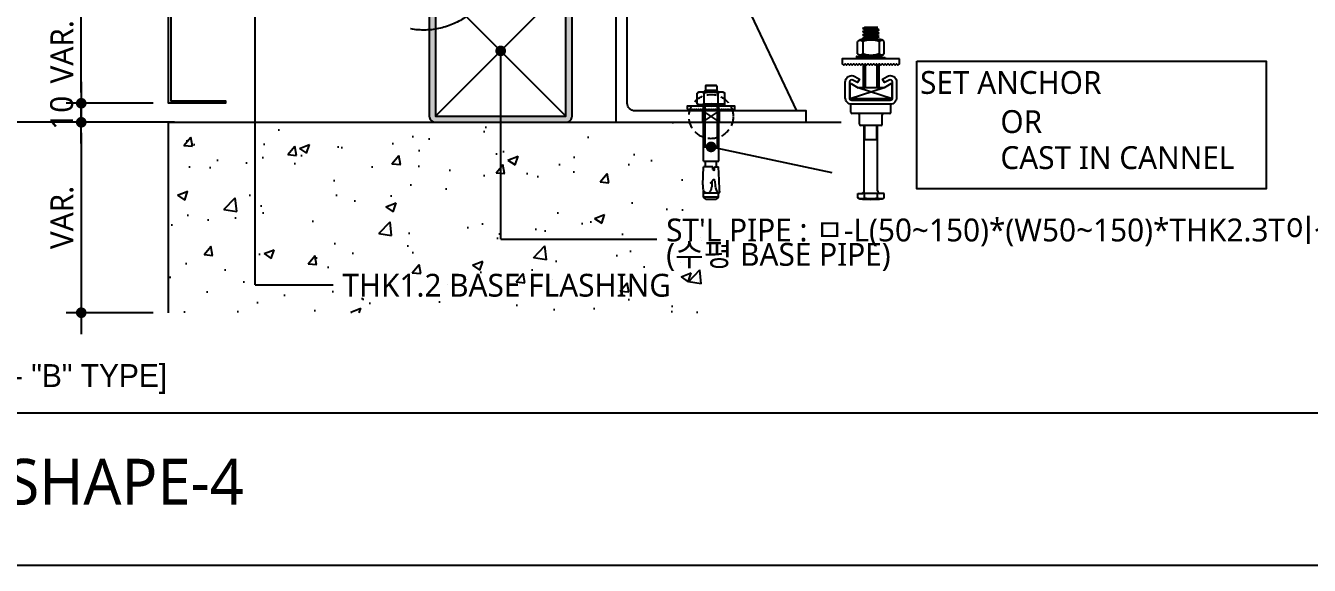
# Model space of a CAD drawing. Header units: millimetres. Extents: x -1365 to 31821, y 84 to 2865.
# Drawn here: x 5345 to 6020, y 84 to 367 of the extents above; entities that cross this region are included whole.
import ezdxf

# ---------------------------------------------------------------- set-up
doc = ezdxf.new("R2010")
doc.units = ezdxf.units.MM
doc.header["$LTSCALE"] = 10
for name, pattern in [('2017.06.22  K-TOP METAL PANEL SHAPE(수정)$0$HID', [0.345, 0.225, -0.12]), ('CONTINOUS', [0]), ('HID', [0.375, 0.25, -0.125])]:
    doc.linetypes.add(name, pattern=pattern)
doc.layers.get('DEFPOINTS').update_dxf_attribs({"color": 137})
for name, color, linetype in [('1.bolt', 9, 'CONTINOUS'), ('1차화스너', 52, 'Continuous'), ('DIM', 7, 'Continuous'), ('FLASHING', 5, 'Continuous'), ('SYM-LEAD', 6, 'Continuous'), ('TEXT', 3, 'Continuous')]:
    doc.layers.add(name, color=color, linetype=linetype)
doc.styles.add('form$0$맑은고딕', font='malgun.ttf')
doc.styles.add('맑은고딕', font='malgun.ttf')
doc.styles.add('스타일1', font='malgun.ttf')
doc.dimstyles.new('GAUN-8', dxfattribs={"dimscale": 8, "dimtxt": 1.5, "dimasz": 0.7, "dimexe": 1, "dimexo": 1, "dimgap": 0.5, "dimtad": 1, "dimdec": 0, "dimzin": 1, "dimdsep": 46, "dimlunit": 6, "dimtxsty": '맑은고딕', "dimblk": 'CJDOT', "dimcen": 0.09, "dimdle": 1, "dimclrd": 256, "dimclre": 256, "dimclrt": 3, "dimadec": 0, "dimazin": 0, "dimtfac": 1, "dimtdec": 0, "dimtix": 1, "dimtmove": 2, "dimatfit": 3, "dimfxl": 1, "dimtolj": 1, "dimtzin": 1, "dimarcsym": 0})

# ---------------------------------------------------------------- blocks, each defined once
blk = doc.blocks.new('A$C05377F49')
h = blk.add_hatch(color=22)
h.dxf.hatch_style = 1
h.paths.add_polyline_path([(34.3, 34.3), (-34.3, 34.3), (-34.3, -34.3), (34.3, -34.3)], flags=16)
edge = h.paths.add_edge_path()
edge.add_line((34.3, 37.5), (-34.3, 37.5))
edge.add_arc((-34.3, 34.3), 3.2, 90, 180)
edge.add_line((-37.5, 34.3), (-37.5, -34.3))
edge.add_arc((-34.3, -34.3), 3.2, 180, 270)
edge.add_line((-34.3, -37.5), (34.3, -37.5))
edge.add_arc((34.3, -34.3), 3.2, 270, 360)
edge.add_line((37.5, -34.3), (37.5, 34.3))
edge.add_arc((34.3, 34.3), 3.2, 360, 450)
at = {"color": 1}
for p, q in [((34.3, 34.3), (-34.3, -34.3)), ((-34.3, 34.3), (34.3, -34.3))]:
    blk.add_line(p, q, dxfattribs=at)
at = {"color": 22}
blk.add_lwpolyline([(34.3, 37.5), (-34.3, 37.5, 0.414214), (-37.5, 34.3), (-37.5, -34.3, 0.414214), (-34.3, -37.5), (34.3, -37.5, 0.414214), (37.5, -34.3), (37.5, 34.3, 0.414214)], format="xyb", close=True, dxfattribs=at)
blk.add_lwpolyline([(34.3, 34.3), (-34.3, 34.3), (-34.3, -34.3), (34.3, -34.3)], close=True, dxfattribs=at)
blk = doc.blocks.new('r6u76')
at = {"layer": '1.bolt', "color": 253}
for p, q in [((352666.8, -83450.1), (352668.9, -83447.9)), ((352668.2, -83448.7), (352668.2, -83450.1)), ((352669.4, -83442.6), (352668.8, -83443.3)), ((352668.8, -83443.3), (352668.8, -83447.9)), ((352680.8, -83443.3), (352668.8, -83443.3)), ((352668.9, -83447.9), (352680.6, -83447.9)), ((352669.4, -83442.6), (352680.1, -83442.6)), ((352680.8, -83443.3), (352680.1, -83442.6)), ((352682.8, -83450.1), (352680.6, -83447.9)), ((352680.8, -83443.3), (352680.8, -83447.9)), ((352681.3, -83448.7), (352681.3, -83450.1)), ((352662.1, -83450.1), (352660.1, -83451.2)), ((352660.1, -83462.3), (352660.1, -83451.2)), ((352687.4, -83450.1), (352662.1, -83450.1)), ((352667.4, -83462.3), (352667.4, -83451.2)), ((352682.1, -83462.3), (352682.1, -83451.2)), ((352687.4, -83450.1), (352689.4, -83451.2)), ((352689.4, -83462.3), (352689.4, -83451.2)), ((352662.1, -83463.4), (352660.1, -83462.3)), ((352666.5, -83462.3), (352683.7, -83462.3)), ((352666.8, -83522.6), (352666.8, -83464.8)), ((352668.2, -83464.8), (352668.2, -83507.6)), ((352681.3, -83464.8), (352681.3, -83507.6)), ((352682.8, -83522.6), (352682.8, -83464.8)), ((352687.4, -83463.4), (352689.4, -83462.3)), ((352666.8, -83507.6), (352682.8, -83507.6)), ((352666, -83547.6), (352667, -83528.7)), ((352666.8, -83522.6), (352682.8, -83522.6)), ((352676.8, -83528.7), (352667, -83528.7)), ((352669.1, -83528.7), (352669.1, -83523.2)), ((352676.6, -83531.3), (352676.8, -83528.7)), ((352678.4, -83528.7), (352682.6, -83528.7)), ((352678.5, -83531.3), (352678.4, -83528.7)), ((352680.4, -83528.7), (352680.4, -83523.2)), ((352683.3, -83542.7), (352682.6, -83528.7)), ((352683.7, -83552.2), (352683.3, -83542.7)), ((352666.4, -83552.4), (352666.9, -83553.8)), ((352666.9, -83553.8), (352667.9, -83554.9)), ((352667, -83560.3), (352667, -83553.9)), ((352667, -83555.9), (352682.6, -83555.9)), ((352667.9, -83554.9), (352669.2, -83555.6)), ((352669.2, -83555.6), (352670.6, -83555.8)), ((352670.6, -83555.8), (352672.9, -83555.4)), ((352672.9, -83555.4), (352674.3, -83554.1)), ((352674.3, -83554.1), (352675.1, -83551.9)), ((352675.1, -83551.9), (352675.4, -83550.6)), ((352675.4, -83550.6), (352675.8, -83549.3)), ((352675.8, -83549.3), (352676.1, -83543.4)), ((352679.3, -83548.9), (352679, -83543.1)), ((352679.9, -83550.7), (352679.3, -83548.9)), ((352680.5, -83552.6), (352679.9, -83550.7)), ((352681.2, -83554.4), (352680.5, -83552.6)), ((352682.6, -83555.6), (352681.2, -83554.4)), ((352682.6, -83555.6), (352683.9, -83555.6)), ((352682.6, -83560.3), (352682.6, -83555.6)), ((352683.9, -83555.6), (352683.7, -83552.2)), ((352682.6, -83560.3), (352667, -83560.3)), ((352669.3, -83562.6), (352667, -83560.3)), ((352669.4, -83562.6), (352680.1, -83562.6)), ((352682.6, -83560.3), (352680.2, -83562.6))]:
    blk.add_line(p, q, dxfattribs=at)
blk.add_lwpolyline([(352694.6, -83469.8), (352694.6, -83469.8), (352695.6, -83467.8), (352696.6, -83469.8), (352697.6, -83467.8), (352698.6, -83469.8), (352699.6, -83467.8), (352699.8, -83468), (352699.8, -83464.8), (352649.8, -83464.8), (352649.8, -83468), (352650.6, -83469.8), (352651.6, -83467.8), (352652.6, -83469.8), (352653.6, -83467.8), (352654.6, -83469.8), (352655.6, -83467.8), (352656.6, -83469.8), (352657.6, -83467.8), (352658.6, -83469.8), (352659.6, -83467.8), (352660.6, -83469.8), (352661.6, -83467.8), (352662.6, -83469.8), (352663.6, -83467.8), (352664.6, -83469.8), (352665.6, -83467.8), (352666.6, -83469.8), (352667.6, -83467.8), (352668.6, -83469.8), (352669.6, -83467.8), (352670.6, -83469.8), (352671.6, -83467.8), (352672.6, -83469.8), (352673.6, -83467.8), (352674.6, -83469.8), (352675.6, -83467.8), (352676.6, -83469.8), (352677.6, -83467.8), (352678.6, -83469.8), (352679.6, -83467.8), (352680.6, -83469.8), (352681.6, -83467.8), (352682.6, -83469.8), (352683.6, -83467.8), (352684.6, -83469.8), (352685.6, -83467.8), (352686.6, -83469.8), (352687.6, -83467.8), (352688.6, -83469.8), (352689.6, -83467.8), (352690.6, -83469.8), (352691.6, -83467.8), (352692.6, -83469.8), (352693.6, -83467.8), (352694.6, -83469.8), (352694.6, -83469.8)], dxfattribs=at)
for points in [[(352661.1, -83463.5), (352661.2, -83464.8), (352675.1, -83463.5), (352675, -83462.3)], [(352661.1, -83463.5), (352661.2, -83464.8), (352689.1, -83463.5), (352689, -83462.3)], [(352675.1, -83463.5), (352675.2, -83464.8), (352689.1, -83463.5), (352689, -83462.3)]]:
    blk.add_lwpolyline(points, close=True, dxfattribs=at)
for centre, radius, start, end in [((352663.8, -83456.6), 6.47, 55.5615, 124.4385), ((352674.8, -83474.3), 24.2, 72.383, 107.617), ((352685.7, -83456.6), 6.47, 55.5615, 124.4385), ((352663.8, -83457), 6.47, 235.5615, 304.4385), ((352674.8, -83439.3), 24.2, 252.383, 287.617), ((352685.7, -83457), 6.47, 235.5615, 304.4385), ((352668.5, -83523.2), 0.598, 0, 90), ((352681, -83523.2), 0.598, 90, 180), ((352677.6, -83543.5), 1.47, 17.8518, 173.8748), ((352677.6, -83531.1), 0.965, 188.5979, 351.4021), ((352685.5, -83548.6), 19.5, 177, 191.2993)]:
    blk.add_arc(centre, radius, start, end, dxfattribs=at)
blk.add_point((352674.6, -83545.4), dxfattribs=at)
blk = doc.blocks.new('A$C52D06953')
at = {"layer": '1차화스너', "color": 253}
for p, q in [((7.47, 25.29, 0), (8.43, 25.79, 0)), ((7.47, 25.29, 0), (7.47, 25.24, 0)), ((16.16, 24.48, 0), (7.47, 25.29, 0)), ((16.16, 24.43, 0), (7.47, 25.24, 0)), ((7.47, 25.24, 0), (8.72, 24.39, 0)), ((7.47, 23.55, 0), (8.72, 24.19, 0)), ((7.47, 23.55, 0), (7.47, 23.49, 0)), ((16.16, 22.74, 0), (7.47, 23.55, 0)), ((16.16, 22.68, 0), (7.47, 23.49, 0)), ((7.47, 23.49, 0), (8.72, 22.64, 0)), ((7.47, 21.8, 0), (8.72, 22.45, 0)), ((7.47, 21.8, 0), (7.47, 21.75, 0)), ((16.16, 20.99, 0), (7.47, 21.8, 0)), ((16.16, 20.94, 0), (7.47, 21.75, 0)), ((7.47, 21.75, 0), (8.72, 20.89, 0)), ((7.47, 20.05, 0), (8.72, 20.7, 0)), ((15.43, 25.79, 0), (8.43, 25.79, 0)), ((8.72, 24.39, 0), (8.72, 24.19, 0)), ((14.9, 23.76, 0), (8.72, 24.39, 0)), ((14.9, 23.55, 0), (8.72, 24.19, 0)), ((8.72, 22.64, 0), (8.72, 22.45, 0)), ((14.9, 22.02, 0), (8.72, 22.64, 0)), ((14.9, 21.8, 0), (8.72, 22.45, 0)), ((8.72, 20.89, 0), (8.72, 20.7, 0)), ((14.9, 20.27, 0), (8.72, 20.89, 0)), ((14.9, 20.06, 0), (8.72, 20.7, 0)), ((14.9, 25.29, 0), (10.17, 25.79, 0)), ((14.9, 25.51, 0), (12.14, 25.79, 0)), ((14.9, 25.51, 0), (15.43, 25.79, 0)), ((14.9, 25.51, 0), (14.9, 25.29, 0)), ((16.16, 24.48, 0), (14.9, 25.29, 0)), ((14.9, 23.76, 0), (16.16, 24.43, 0)), ((14.9, 23.76, 0), (14.9, 23.55, 0)), ((16.16, 22.74, 0), (14.9, 23.55, 0)), ((14.9, 22.02, 0), (16.16, 22.68, 0)), ((14.9, 22.02, 0), (14.9, 21.8, 0)), ((16.16, 20.99, 0), (14.9, 21.8, 0)), ((14.9, 20.27, 0), (16.16, 20.94, 0)), ((14.9, 20.27, 0), (14.9, 20.06, 0)), ((16.16, 24.48, 0), (16.16, 24.43, 0)), ((16.16, 22.74, 0), (16.16, 22.68, 0)), ((16.16, 20.99, 0), (16.16, 20.94, 0)), ((4.8, 18.34, 0), (4.8, 18.4, 0)), ((4.8, 11.92, 0), (4.8, 18.34, 0)), ((7.47, 20.05, 0), (7.47, 20, 0)), ((13.5, 19.49, 0), (7.47, 20.05, 0)), ((12.9, 19.49, 0), (7.47, 20, 0)), ((7.47, 20, 0), (8.21, 19.49, 0)), ((7.47, 19.49, 0), (16.16, 19.49, 0)), ((7.47, 18.34, 0), (7.47, 11.98, 0)), ((15.77, 19.49, 0), (14.9, 20.06, 0)), ((16.16, 18.34, 0), (16.16, 11.98, 0)), ((18.82, 11.91, 0), (18.82, 18.41, 0)), ((7.47, 10.76, 0), (16.16, 10.76, 0)), ((7.72, 5.95, 0), (7.72, -5.89, 0)), ((8.72, 5.95, 0), (8.72, -5.89, 0)), ((14.9, 5.95, 0), (14.9, -5.89, 0)), ((15.9, 5.95, 0), (15.9, -5.89, 0)), ((1.58, -3.86, 0), (0.91, -3.86, 0)), ((0.91, -11.71, 0), (0.91, -3.86, 0)), ((18.8, -5.89, 0), (0.91, -11.71, 0)), ((1.58, -3.86, 0), (5.09, -5.89, 0)), ((18.8, -5.89, 0), (5.09, -5.89, 0)), ((22.98, -11.71, 0), (5.09, -5.89, 0)), ((22.31, -3.86, 0), (18.8, -5.89, 0)), ((22.98, -3.86, 0), (22.31, -3.86, 0)), ((22.98, -11.71, 0), (22.98, -3.86, 0)), ((1.58, -12.39, 0), (0.91, -11.71, 0)), ((22.98, -11.71, 0), (0.91, -11.71, 0)), ((22.31, -12.39, 0), (1.58, -12.39, 0)), ((22.98, -11.71, 0), (22.31, -12.39, 0)), ((1.31, -18.75, 0), (1.31, -14.55, 0)), ((21.61, -19.45, 0), (2.01, -19.45, 0)), ((5.86, -25.05, 0), (5.86, -20.15, 0)), ((17.76, -25.05, 0), (17.76, -20.15, 0)), ((22.31, -18.75, 0), (22.31, -14.55, 0)), ((17.06, -25.75, 0), (6.56, -25.75, 0)), ((8.31, -60, 0), (8.31, -25.75, 0)), ((8.66, -33.24, 0), (8.66, -25.75, 0)), ((14.96, -33.24, 0), (14.96, -25.75, 0)), ((15.31, -60, 0), (15.31, -25.75, 0)), ((15.31, -33.24, 0), (8.31, -33.24, 0)), ((4.94, -61.4, 0), (7.61, -61.4, 0)), ((4.94, -63.67, 0), (4.94, -61.4, 0)), ((5.86, -64.2, 0), (4.94, -63.67, 0)), ((17.76, -64.2, 0), (5.86, -64.2, 0)), ((16.01, -61.4, 0), (7.61, -61.4, 0)), ((8.38, -63.67, 0), (8.38, -61.4, 0)), ((15.25, -63.67, 0), (15.25, -61.4, 0)), ((18.68, -61.4, 0), (16.01, -61.4, 0)), ((17.76, -64.2, 0), (18.68, -63.67, 0)), ((18.68, -63.67, 0), (18.68, -61.4, 0))]:
    blk.add_line(p, q, dxfattribs=at)
for points in [[(26.75, 9.26), (-3.25, 9.26), (-3.25, 6.62), (-2.5, 5.87), (-1.75, 6.62), (-1, 5.87), (-0.25, 6.62), (0.5, 5.87), (1.25, 6.62), (2, 5.87), (2.75, 6.62), (3.5, 5.87), (4.25, 6.62), (5, 5.87), (5.75, 6.62), (6.5, 5.87), (7.25, 6.62), (8, 5.87), (8.75, 6.62), (9.5, 5.87), (10.25, 6.62), (11, 5.87), (11.75, 6.62), (12.5, 5.87), (13.25, 6.62), (14, 5.87), (14.75, 6.62), (15.5, 5.87), (16.25, 6.62), (17, 5.87), (17.75, 6.62), (18.5, 5.87), (19.25, 6.62), (20, 5.87), (20.75, 6.62), (21.5, 5.87), (22.25, 6.62), (23, 5.87), (23.75, 6.62), (24.5, 5.87), (25.25, 6.62), (26, 5.87), (26.75, 6.62)], [(11.81, 9.93), (11.75, 9.27), (4.31, 9.93), (4.37, 10.59)], [(19.31, 9.93), (19.25, 9.26), (4.31, 9.93), (4.37, 10.59)], [(19.31, 9.93), (19.25, 9.26), (11.81, 9.93), (11.87, 10.59)]]:
    blk.add_lwpolyline(points, close=True, dxfattribs=at)
blk.add_lwpolyline([(1.69, -12.39), (11.81, -12.39), (21.94, -12.39, 0.414214), (23.15, -11.17), (23.15, -2.92, 0.57735), (21.33, -1.87), (18.97, -3.23), (17.89, -1.36), (20.25, 0, -0.57735), (25.31, -2.92), (25.31, -11.17, -0.414214), (21.94, -14.55), (1.69, -14.55, -0.414214), (-1.69, -11.17), (-1.69, -2.92, -0.57735), (3.38, 0), (5.74, -1.36), (4.66, -3.23), (2.29, -1.87, 0.57735), (0.47, -2.92), (0.47, -11.17, 0.414214)], format="xyb", close=True, dxfattribs=at)
for centre, radius, start, end in [((6.1, 17.09, 0), 1.85, 42.43957, 135.00992), ((7.58, 15.43, 0), 4.07, 91.56921, 132.92957), ((11.81, 6.04, 0), 13.04, 70.53895, 109.46105), ((16.05, 15.43, 0), 4.07, 47.07043, 88.43079), ((17.52, 17.09, 0), 1.85, 45.3774, 137.56043), ((6.1, 13.22, 0), 1.85, 224.99008, 317.56043), ((7.58, 14.83, 0), 4.07, 227.07043, 268.43079), ((11.81, 24.28, 0), 13.04, 250.53895, 289.46105), ((17.52, 13.22, 0), 1.85, 222.43957, 314.6226), ((16.05, 14.83, 0), 4.07, 271.56921, 312.92957), ((2.01, -18.75, 0), 0.7, 180, 270), ((5.16, -20.15, 0), 0.7, 0, 90), ((18.46, -20.15, 0), 0.7, 90, 180), ((21.61, -18.75, 0), 0.7, 270, 0), ((6.56, -25.05, 0), 0.7, 180, 270), ((17.06, -25.05, 0), 0.7, 270, 0), ((6.91, -60, 0), 1.4, 270, 0), ((16.71, -60, 0), 1.4, 180, 270), ((6.66, -61.16, 0), 3.04, 235.61575, 304.38425), ((11.81, -13.8, 0), 50.75, 263.26708, 276.73292), ((11.81, -52.83, 0), 11.37, 252.41205, 287.58795), ((16.97, -61.16, 0), 3.04, 235.61575, 304.38425)]:
    blk.add_arc(centre, radius, start, end, dxfattribs=at)
blk = doc.blocks.new('POT')
at = {"layer": 'TEXT', "color": 1, "const_width": 0.75}
blk.add_lwpolyline([(-0.375, 0, 1), (0.375, 0, 1)], format="xyb", close=True, dxfattribs=at)
blk = doc.blocks.new('CJDOT')
blk.add_line((-2, 0), (2, 0))
at = {"const_width": 0.5}
blk.add_lwpolyline([(-0.25, 0, 1), (0.25, 0, 1)], format="xyb", close=True, dxfattribs=at)
blk = doc.blocks.new('*D179')
at = {"layer": 'DEFPOINTS', "color": 0, "transparency": 16777216}
for p in [(5374.62, 380.58), (5420.44, 380.58), (5420.44, 326.58)]:
    blk.add_point(p, dxfattribs=at)
at = {"layer": 'DIM', "lineweight": -2, "transparency": 16777216}
for p, q in [((5412.44, 380.58), (5366.62, 380.58)), ((5374.62, 332.18), (5374.62, 374.98)), ((5412.44, 326.58), (5366.62, 326.58))]:
    blk.add_line(p, q, dxfattribs=at)
at = {"layer": 'DIM', "lineweight": -2, "transparency": 16777216, "xscale": 5.6, "yscale": 5.6, "zscale": 5.6}
for p, rotation in [((5374.62, 380.58), 90), ((5374.62, 326.58), 270)]:
    blk.add_blockref('CJDOT', p, dxfattribs=dict(at, rotation=rotation))
at = {"layer": 'DIM', "color": 3, "transparency": 16777216, "insert": (5364.52, 353.58), "char_height": 12, "attachment_point": 5, "rotation": 90, "style": '맑은고딕'}
blk.add_mtext('\\A1;VAR.', dxfattribs=at)
blk = doc.blocks.new('*D180')
at = {"layer": 'DEFPOINTS', "color": 0, "transparency": 16777216}
for p in [(5374.62, 326.58), (5420.44, 326.58), (5420.44, 316.58)]:
    blk.add_point(p, dxfattribs=at)
at = {"layer": 'DIM', "lineweight": -2, "transparency": 16777216}
for p, q in [((5374.62, 332.18), (5374.62, 337.78)), ((5412.44, 326.58), (5366.62, 326.58)), ((5374.62, 316.58), (5374.62, 326.58)), ((5412.44, 316.58), (5366.62, 316.58)), ((5374.62, 310.98), (5374.62, 305.38))]:
    blk.add_line(p, q, dxfattribs=at)
at = {"layer": 'DIM', "lineweight": -2, "transparency": 16777216, "xscale": 5.6, "yscale": 5.6, "zscale": 5.6}
for p, rotation in [((5374.62, 326.58), 270), ((5374.62, 316.58), 90)]:
    blk.add_blockref('CJDOT', p, dxfattribs=dict(at, rotation=rotation))
at = {"layer": 'DIM', "color": 3, "transparency": 16777216, "insert": (5364.38, 321.58), "char_height": 12, "attachment_point": 5, "rotation": 90, "style": '맑은고딕'}
blk.add_mtext('\\A1;10', dxfattribs=at)
blk = doc.blocks.new('*D181')
at = {"layer": 'DEFPOINTS', "color": 0, "transparency": 16777216}
for p in [(5420.44, 316.58), (5374.62, 216.58), (5420.44, 216.58)]:
    blk.add_point(p, dxfattribs=at)
at = {"layer": 'DIM', "lineweight": -2, "transparency": 16777216}
for p, q in [((5412.44, 316.58), (5366.62, 316.58)), ((5374.62, 310.98), (5374.62, 222.18)), ((5412.44, 216.58), (5366.62, 216.58))]:
    blk.add_line(p, q, dxfattribs=at)
at = {"layer": 'DIM', "lineweight": -2, "transparency": 16777216, "xscale": 5.6, "yscale": 5.6, "zscale": 5.6}
for p, rotation in [((5374.62, 316.58), 90), ((5374.62, 216.58), 270)]:
    blk.add_blockref('CJDOT', p, dxfattribs=dict(at, rotation=rotation))
at = {"layer": 'DIM', "color": 3, "transparency": 16777216, "insert": (5364.52, 266.58), "char_height": 12, "attachment_point": 5, "rotation": 90, "style": '맑은고딕'}
blk.add_mtext('\\A1;VAR.', dxfattribs=at)

msp = doc.modelspace()

# ---------------------------------------------------------------- hatches: boundary and pattern name
h = msp.add_hatch()
h.set_pattern_fill('AR-CONC', color=9, scale=0.3)
h.set_pattern_definition([(50, (-11358.21, -2851.16), (54.6554, -4.78173), [5.715, -62.865]), (355, (-11358.21, -2851.16), (-10.57303, 57.31705), [4.572, -50.29218]), (100.45144, (-11353.654, -2851.556), (44.08237, 52.53533), [4.857, -53.42707]), (46.1842, (-11358.21, -2835.92), (81.3237, -12.6127), [8.5725, -94.2975]), (96.63556, (-11351.43, -2836.97), (71.22124, 74.22784), [7.2855, -80.1407]), (351.18415, (-11358.21, -2835.92), (71.22124, 74.22784), [6.858, -75.4379]), (21, (-11350.59, -2839.73), (45.48432, -30.67956), [5.715, -62.865]), (326, (-11350.59, -2839.73), (18.5406, 55.25639), [4.572, -50.292]), (71.45144, (-11346.8, -2842.285), (64.02493, 24.57683), [4.857, -53.42698]), (37.5, (-11358.208, -2851.158), (0.92658, 25.366512), [0, -49.6824, 0, -51.054, 0, -50.4825]), (7.5, (-11358.208, -2851.158), (20.0459, 30.054172), [0, -29.1084, 0, -48.5394, 0, -19.2405]), (327.5, (-11375.2, -2851.158), (40.677179, -1.718623), [0, -19.05, 0, -59.436, 0, -78.867]), (317.5, (-11382.82, -2851.158), (44.438754, 7.62795), [0, -24.765, 0, -39.4716, 0, -56.007])])
h.paths.add_polyline_path([(5420.44, 216.58), (5700.54, 216.58), (5700.54, 316.58), (5420.44, 316.58)])

# ---------------------------------------------------------------- linework, layer by layer
at = {"color": 1}
msp.add_line((5423.64, 316.58), (5280.43, 316.58), dxfattribs=at)
for p, q in [((3550, 164), (6299.52, 164)), ((4922.28, 83.91), (6297.79, 83.91))]:
    msp.add_line(p, q)
at = {"color": 2}
msp.add_lwpolyline([(5813.51, 348.62), (5997.1, 348.62), (5997.1, 281.57), (5813.51, 281.57)], close=True, dxfattribs=at)
at = {"color": 251}
msp.add_lwpolyline([(5420.44, 216.58), (5420.44, 316.58), (5773.84, 316.58)], dxfattribs=at)
at = {"color": 6, "linetype": '2017.06.22  K-TOP METAL PANEL SHAPE(수정)$0$HID', "ltscale": 30}
msp.add_circle((5554.57, 403.56), 38.54, dxfattribs=at)
at = {"color": 2, "linetype": 'HID', "ltscale": 2}
msp.add_circle((5705.44, 319.58), 11.6, dxfattribs=at)
at = {"layer": '1차화스너', "color": 9}
msp.add_line((5750.44, 322.58), (5661.44, 511.58), dxfattribs=at)
at = {"layer": '1차화스너', "color": 1}
for p, q in [((5700.94, 316.58), (5709.94, 322.58)), ((5700.94, 322.58), (5709.94, 316.58))]:
    msp.add_line(p, q, dxfattribs=at)
at = {"layer": '1차화스너'}
msp.add_lwpolyline([(5655.44, 516.58), (5655.44, 316.58), (5755.44, 316.58), (5755.44, 322.58), (5665.44, 322.58, -0.414214), (5661.44, 326.58), (5661.44, 516.58)], format="xyb", close=True, dxfattribs=at)
msp.add_lwpolyline([(5700.94, 316.58), (5709.94, 316.58), (5709.94, 322.58), (5700.94, 322.58)], close=True, dxfattribs=at)
at = {"layer": 'FLASHING', "color": 4}
msp.add_lwpolyline([(5556.64, 540.58), (5556.64, 389.47), (5421.64, 379.47), (5421.64, 327.78), (5450.44, 327.78), (5450.44, 326.58), (5420.44, 326.58), (5420.44, 380.58), (5555.44, 390.58), (5555.44, 540.58), (5556.64, 540.58)], dxfattribs=at)
at = {"layer": 'SYM-LEAD'}
for p, q in [((5466, 231.16), (5466, 385.73)), ((5594.94, 255.28), (5594.94, 354.08)), ((5705.44, 303.65), (5768.92, 290.3)), ((5594.94, 255.28), (5677.03, 255.28)), ((5466, 231.16), (5506.96, 231.16))]:
    msp.add_line(p, q, dxfattribs=at)

# ---------------------------------------------------------------- block references
for name, p in [('A$C05377F49', (5594.94, 354.08)), ('A$C52D06953', (5777.62, 340.65))]:
    msp.add_blockref(name, p)
at = {"color": 1, "xscale": 3.75, "yscale": 3.75, "zscale": 3.75, "rotation": 270}
for p in [(5594.94, 354.08), (5705.44, 303.65)]:
    msp.add_blockref('POT', p, dxfattribs=at)
at = {"layer": '1.bolt', "xscale": 0.5, "yscale": 0.5, "zscale": 0.5}
msp.add_blockref('r6u76', (-170631.94, 42057.46), dxfattribs=at)

# ---------------------------------------------------------------- texts
at = {"layer": 'TEXT', "linetype": 'Continuous', "style": 'form$0$맑은고딕'}
for s, p in [('SET ANCHOR ', (5815.23, 331.5)), ('OR', (5857.43, 310.95)), ('CAST IN CANNEL', (5857.43, 292.03)), ("ST'L PIPE : ㅁ-L(50~150)*(W50~150)*THK2.3T이상", (5681.87, 254.03)), ('(수평 BASE PIPE)', (5681.87, 241.22)), ('THK1.2 BASE FLASHING', (5511.81, 225.01))]:
    msp.add_text(s, height=12, dxfattribs=at).set_placement(p)
at = {"layer": 'TEXT', "style": '스타일1'}
msp.add_text('무코킹 METAL PANEL SHAPE-4', height=24, dxfattribs=at).set_placement((5024.81, 115.85))
at = {"layer": 'TEXT', "linetype": 'Continuous', "insert": (5285.57, 181.76), "char_height": 12, "attachment_point": 5, "style": 'form$0$맑은고딕'}
msp.add_mtext('{\\fGulim|b0|i0|c129|p50;[하단부 SECTION DETAIL - "B" TYPE]}', dxfattribs=at)

# ---------------------------------------------------------------- dimensions: what is measured, and where the dimension line sits
at = {"layer": 'DIM'}
for base, p1, p2, picture, middle in [((5374.62, 380.58), (5420.44, 326.58), (5420.44, 380.58), '*D179', (5364.52, 353.58)), ((5374.62, 216.58), (5420.44, 316.58), (5420.44, 216.58), '*D181', (5364.52, 266.58))]:
    dim = msp.add_linear_dim(base=base, p1=p1, p2=p2, angle=90, text='VAR.', dimstyle='GAUN-8', dxfattribs=at)
    dim.commit()
    dim.dimension.update_dxf_attribs({"geometry": picture, "text_midpoint": middle})
dim = msp.add_linear_dim(base=(5374.62, 326.58), p1=(5420.44, 316.58), p2=(5420.44, 326.58), angle=90, dimstyle='GAUN-8', dxfattribs=at)
dim.commit()
dim.dimension.update_dxf_attribs({"geometry": '*D180', "text_midpoint": (5364.38, 321.58)})

doc.saveas('drawing.dxf')
